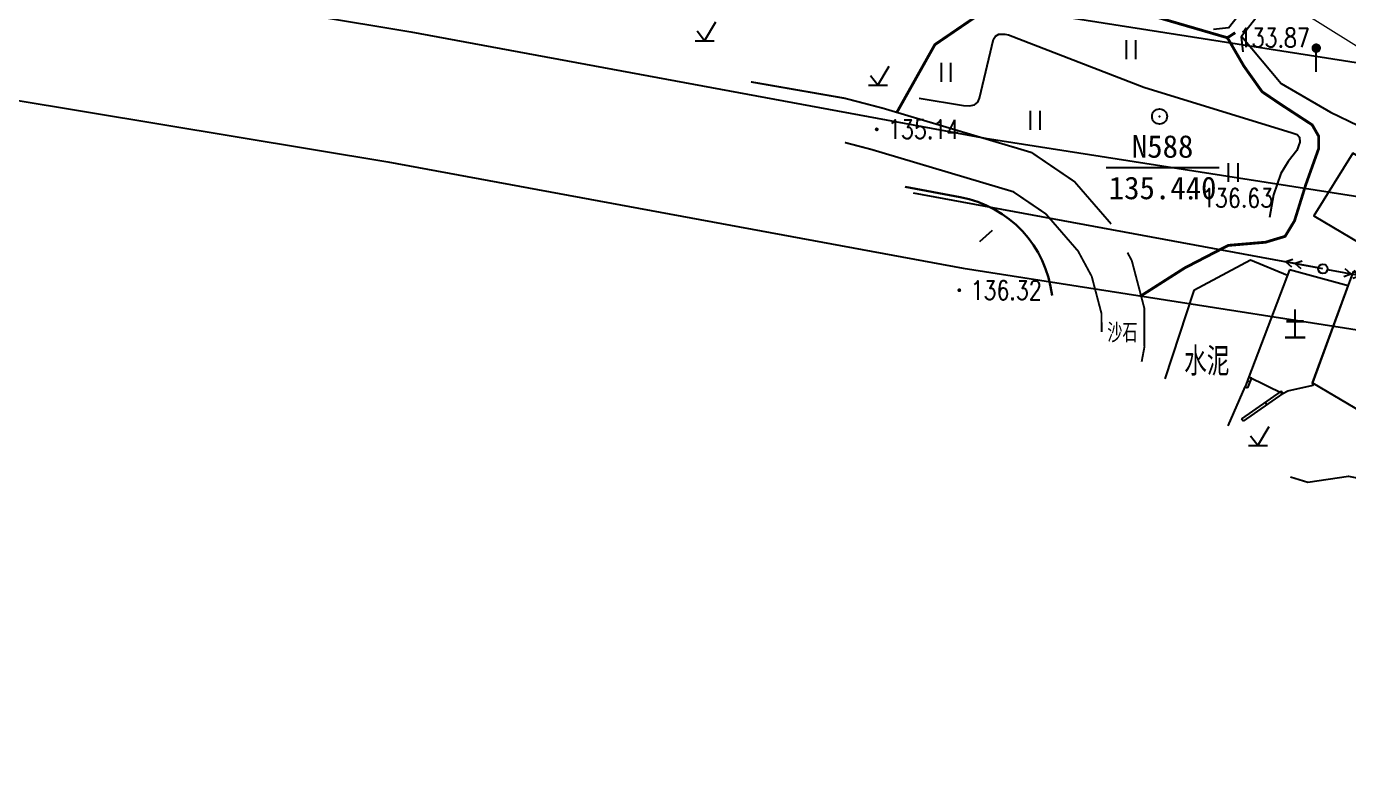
# Model space of a CAD drawing. Extents: x 529262 to 576451, y 2694391 to 2717535.
# Drawn here: x 564076.6 to 564146.7, y 2710524.5 to 2710564 of the extents above; entities that cross this region are included whole.
import ezdxf
from ezdxf.enums import TextEntityAlignment as Align
from ezdxf.xclip import XClip

# ---------------------------------------------------------------- set-up
doc = ezdxf.new("R2010")
doc.units = 0
doc.header["$XCLIPFRAME"] = 0
for name, pattern in [('CONTINOUS', [0]), ('X2', [10, 8, -2]), ('X3', [5, 4, -1])]:
    doc.linetypes.add(name, pattern=pattern)
for name, color, linetype in [('DLDW', 8, 'Continuous'), ('DLSS', 4, 'Continuous'), ('DMTZ', 8, 'Continuous'), ('GCD', 8, 'Continuous'), ('GXYZ', 8, 'Continuous'), ('JMD', 8, 'Continuous'), ('KZD', 8, 'Continuous'), ('PP-COM', 7, 'Continuous'), ('RD-中线', 40, 'Continuous'), ('RD-红线', 7, 'Continuous'), ('ZBTZ', 8, 'Continuous'), ('ZJ', 7, 'Continuous')]:
    doc.layers.add(name, color=color, linetype=linetype)
doc.layers.add('SXSS', color=5, linetype='Continuous', lineweight=0)
doc.layers.add('规划人行道', color=130, linetype='CONTINOUS', lineweight=30)
doc.styles.add('HZ', font='rs.shx', dxfattribs={"width": 0.8, "bigfont": 'hztxt.shx'})
doc.styles.add('等线体', font='simhei.ttf')
doc.linetypes.add('10421', pattern='A,2,[150,AAA.SHX,S=0.5,R=0,X=0,Y=0.5],1e-11', length=2)
doc.linetypes.add('1161', pattern='A,0,[149,AAA.SHX,S=0.15,R=0,X=0,Y=0],-1.6', length=1.6)

# ---------------------------------------------------------------- blocks, each defined once
blk = doc.blocks.new('A$C19FD0107')
at = {"layer": 'RD-中线', "color": 8, "linetype": 'Continuous', "flags": 128}
blk.add_lwpolyline([(-7111.178, 16211.495), (-7085.284, 16206.833), (-7058.569, 16201.098), (-7030.791, 16194.639), (-6901.042, 16173.084), (-6870.569, 16167.452), (-6839.633, 16162.615), (-6768.456, 16149.968, -0.009225), (-6763.026, 16148.899), (-6572.582, 16107.76)], format="xyb", dxfattribs=at)
at = {"layer": 'RD-红线', "color": 8, "linetype": 'Continuous', "flags": 128}
for points in [[(-6984.353, 16194.021), (-6979.385, 16193.195), (-6899.832, 16179.979), (-6869.392, 16174.353), (-6838.48, 16169.52), (-6796.156, 16161.999)], [(-6978.559, 16178.866), (-6902.251, 16166.19), (-6871.746, 16160.551), (-6840.786, 16155.71), (-6800.328, 16148.522)]]:
    blk.add_lwpolyline(points, dxfattribs=at)
blk = doc.blocks.new('GC200')
at = {"linetype": 'Continuous', "const_width": 0.2, "flags": 128}
blk.add_lwpolyline([(-0.1, 0, 1), (0.1, 0, 1)], format="xyb", close=True, dxfattribs=at)
blk = doc.blocks.new('gc013a')
at = {"linetype": 'Continuous'}
blk.add_line((0.5, 0), (4, 0), dxfattribs=at)
at = {"linetype": 'Continuous', "flags": 128}
for points in [[(2.31, -0.4), (3, 0), (2.31, 0.4)], [(3.31, -0.4), (4, 0), (3.31, 0.4)]]:
    blk.add_lwpolyline(points, dxfattribs=at)
blk = doc.blocks.new('gc170')
at = {"color": 8, "linetype": 'Continuous'}
blk.add_circle((0, 0), 0.5, dxfattribs=at)
blk = doc.blocks.new('gc121')
at = {"color": 8}
for p, q in [((-0.5, -1), (-0.5, 1)), ((0.5, -1), (0.5, 1))]:
    blk.add_line(p, q, dxfattribs=at)
blk = doc.blocks.new('gc123')
at = {"color": 8}
for p, q in [((0, 0), (1.2, 2)), ((-1, 0), (1, 0)), ((0, 0), (-0.8, 1))]:
    blk.add_line(p, q, dxfattribs=at)
blk = doc.blocks.new('gc165')
at = {"color": 8}
blk.add_line((0, 0), (0, 2), dxfattribs=at)
at = {"color": 8, "const_width": 0.5}
blk.add_lwpolyline([(-0.25, 2.5, 1), (0.25, 2.5, 1)], format="xyb", close=True, dxfattribs=at)
blk = doc.blocks.new('gc117')
at = {"color": 8}
blk.add_circle((0, 0), 0.8, dxfattribs=at)
blk.add_point((0, 0), dxfattribs=at)

msp = doc.modelspace()

# ---------------------------------------------------------------- linework, layer by layer
at = {"layer": 'DLDW', "linetype": 'Continuous', "elevation": -529.15, "flags": 128}
msp.add_lwpolyline([(564146.945, 2710550.983), (564144.785, 2710545.081), (564154.447, 2710539.381), (564156.25, 2710545.728)], close=True, dxfattribs=at)
at = {"layer": 'DLSS', "linetype": 'Continuous'}
for p, q in [((564140.322, 2710563.9), (564144.346, 2710569.006)), ((564144.962, 2710568.502), (564140.994, 2710563.419)), ((564140.322, 2710563.9), (564139.527, 2710563.806)), ((564140.994, 2710563.419), (564141.091, 2710562.625))]:
    msp.add_line(p, q, dxfattribs=at)
at = {"layer": 'DLSS', "linetype": 'X3', "const_width": 0.15}
msp.add_lwpolyline([(564122.736, 2710559.417), (564124.754, 2710563.01), (564126.862, 2710564.448), (564129.921, 2710565.435), (564135.271, 2710564.829), (564140.269, 2710563.374)], dxfattribs=at)
at = {"layer": 'DLSS', "linetype": 'X3', "const_width": 0.15, "elevation": 133.866, "flags": 128}
msp.add_lwpolyline([(564140.682, 2710563.642), (564140.269, 2710563.374), (564141.143, 2710561.869), (564142.107, 2710560.513), (564143.076, 2710559.857), (564144.765, 2710558.755), (564145.106, 2710558.159), (564145.112, 2710557.51), (564144.426, 2710555.589), (564143.828, 2710553.671), (564143.328, 2710552.846), (564142.293, 2710552.535), (564140.309, 2710552.366), (564138.004, 2710551.171), (564135.688, 2710549.695)], dxfattribs=at)
at = {"layer": 'DLSS', "linetype": 'Continuous', "const_width": 0.1, "elevation": 135.204, "flags": 128}
for points in [[(564114.998, 2710561.034), (564119.978, 2710560.165), (564121.982, 2710559.642), (564129.886, 2710557.288), (564132.157, 2710555.746), (564134.104, 2710553.502)], [(564134.967, 2710551.988), (564135.196, 2710551.562), (564135.858, 2710549.05), (564135.868, 2710546.991), (564135.72, 2710546.201)]]:
    msp.add_lwpolyline(points, dxfattribs=at)
at = {"layer": 'DLSS', "linetype": 'X2', "const_width": 0.1, "elevation": 135.204, "flags": 128}
msp.add_lwpolyline([(564119.978, 2710557.821), (564121.371, 2710557.457), (564128.902, 2710555.214), (564130.638, 2710554.036), (564132.348, 2710552.064), (564133.072, 2710550.723), (564133.591, 2710548.751), (564133.596, 2710547.768)], dxfattribs=at)
at = {"layer": 'DMTZ', "linetype": '10421', "flags": 128}
for points in [[(564123.915, 2710560.178), (564126.267, 2710559.774), (564126.585, 2710559.763), (564126.848, 2710559.817), (564127.026, 2710559.958), (564127.118, 2710560.173), (564127.859, 2710563.295), (564127.977, 2710563.462), (564128.154, 2710563.562), (564128.458, 2710563.57), (564128.664, 2710563.521), (564135.844, 2710560.749), (564143.707, 2710558.338), (564143.96, 2710558.246), (564144.089, 2710558.098), (564144.111, 2710557.842), (564143.955, 2710557.392), (564143.484, 2710556.818), (564143.106, 2710556.18), (564142.71, 2710555.04), (564142.508, 2710553.84)], [(564141.023, 2710563.457), (564143.114, 2710560.954), (564145.738, 2710559.436), (564151.597, 2710556.599), (564154.686, 2710554.588), (564159.485, 2710550.693)], [(564127.79, 2710553.155), (564127.122, 2710552.547)]]:
    msp.add_lwpolyline(points, dxfattribs=at)
at = {"layer": 'GXYZ', "linetype": 'Continuous'}
msp.add_line((564145.335, 2710551.126), (564123.612, 2710555.139), dxfattribs=at)
at = {"layer": 'JMD', "linetype": 'Continuous'}
for p, q in [((564141.203, 2710544.874), (564141.342, 2710544.819)), ((564141.326, 2710545.188), (564141.465, 2710545.134)), ((564141.408, 2710545.398), (564141.547, 2710545.343)), ((564142.366, 2710543.931, -529.55), (564142.28, 2710544.055, -529.55)), ((564143.21, 2710544.514), (564143.124, 2710544.637)), ((564141.1, 2710543.057), (564141.014, 2710543.18))]:
    msp.add_line(p, q, dxfattribs=at)
msp.add_lwpolyline([(564146.924, 2710557.263), (564144.848, 2710553.925), (564149.33, 2710551.289), (564151.406, 2710554.627)], close=True, dxfattribs=at)
at = {"layer": 'JMD', "linetype": 'Continuous', "elevation": 134.793, "flags": 128}
msp.add_lwpolyline([(564143.568, 2710551.068), (564141.408, 2710545.398), (564143.21, 2710544.514), (564143.48, 2710544.665), (564144.811, 2710544.963), (564144.785, 2710545.081), (564146.668, 2710550.226)], close=True, dxfattribs=at)
at = {"layer": 'JMD', "linetype": 'Continuous'}
for points in [[(564141.408, 2710545.398), (564141.203, 2710544.874)], [(564141.547, 2710545.343), (564141.342, 2710544.819)]]:
    msp.add_lwpolyline(points, dxfattribs=at)
at = {"layer": 'JMD', "linetype": 'Continuous', "elevation": -529.55, "flags": 128}
for points in [[(564143.124, 2710544.637), (564141.014, 2710543.18)], [(564143.21, 2710544.514), (564141.1, 2710543.057)]]:
    msp.add_lwpolyline(points, dxfattribs=at)
at = {"layer": 'KZD', "linetype": 'Continuous'}
msp.add_line((564133.832, 2710556.504), (564139.832, 2710556.504), dxfattribs=at)
at = {"layer": 'SXSS', "color": 8, "linetype": 'Continuous', "elevation": -534.657, "flags": 128}
msp.add_lwpolyline([(564182.484, 2710546.222), (564182.106, 2710547.027), (564181.509, 2710547.689), (564180.564, 2710548.007), (564176.715, 2710548.509), (564175.489, 2710548.785), (564174.405, 2710549.137), (564167.668, 2710552.128), (564164.755, 2710553.194), (564161.426, 2710554.197), (564160.276, 2710554.633), (564159.634, 2710554.986), (564156.779, 2710556.904), (564142.744, 2710565.661)], dxfattribs=at)
at = {"layer": 'ZBTZ', "linetype": '1161'}
for points in [[(564143.452, 2710550.764), (564141.499, 2710551.591), (564138.48, 2710549.969), (564136.944, 2710545.297)], [(564140.316, 2710542.808), (564141.203, 2710544.874)], [(564143.612, 2710540.09), (564144.53, 2710539.812), (564146.691, 2710540.137), (564152.147, 2710539.06)]]:
    msp.add_lwpolyline(points, dxfattribs=at)
at = {"layer": '规划人行道', "elevation": 6.518, "flags": 128}
msp.add_lwpolyline([(564123.169, 2710555.465), (564126.097, 2710554.924, -0.329639), (564130.968, 2710549.709, -0.329639)], format="xyb", dxfattribs=at)
msp.add_lwpolyline([(564123.169, 2710555.465), (564126.097, 2710554.924, -0.329639), (564130.968, 2710549.709, -0.329639)], format="xyb", dxfattribs=at)
msp.add_lwpolyline([(564123.169, 2710555.465), (564126.097, 2710554.924, -0.329639), (564130.968, 2710549.709, -0.329639)], format="xyb", dxfattribs=at)

# ---------------------------------------------------------------- block references
at = {"layer": 'GCD', "linetype": 'Continuous'}
ref = msp.add_blockref('GC200', (564140.269, 2710563.374, 133.87), dxfattribs=dict(at, xscale=0.5, yscale=0.5))
ref.add_attrib('height', '133.87', dxfattribs={"linetype": 'Continuous', "height": 1, "style": 'HZ', "width": 0.8}).set_placement((564140.869, 2710563.374, 133.87), align=Align.MIDDLE_LEFT)
ref = msp.add_blockref('GC200', (564121.668, 2710558.518, 135.141), dxfattribs=dict(at, xscale=0.5, yscale=0.5, zscale=0.5))
ref.add_attrib('height', '135.14', dxfattribs={"linetype": 'Continuous', "height": 1, "style": 'HZ', "width": 0.8}).set_placement((564122.268, 2710558.518, 135.141), align=Align.MIDDLE_LEFT)
at = {"layer": 'GCD', "color": 3, "linetype": 'Continuous'}
ref = msp.add_blockref('GC200', (564138.321, 2710554.885, 136.626), dxfattribs=dict(at, xscale=0.5, yscale=0.5, zscale=0.5))
ref.add_attrib('height', '136.63', dxfattribs={"linetype": 'Continuous', "height": 1, "style": 'HZ', "width": 0.8}).set_placement((564138.921, 2710554.885, 136.626), align=Align.MIDDLE_LEFT)
at = {"layer": 'GCD', "linetype": 'Continuous'}
ref = msp.add_blockref('GC200', (564126.048, 2710549.989, 136.322), dxfattribs=dict(at, xscale=0.5, yscale=0.5, zscale=0.5))
ref.add_attrib('height', '136.32', dxfattribs={"linetype": 'Continuous', "height": 1, "style": 'HZ', "width": 0.8}).set_placement((564126.648, 2710549.989, 136.322), align=Align.MIDDLE_LEFT)
at = {"layer": 'GXYZ', "linetype": 'Continuous'}
for xscale, yscale, zscale, rotation in [(0.5000000000787966, 0.5000000000787966, 0.5000000000787966, 169.5341500617887), (0.4999999999905011, 0.4999999999905011, 0.4999999999905011, 349.8549690110078)]:
    msp.add_blockref('gc013a', (564145.335, 2710551.126), dxfattribs=dict(at, xscale=xscale, yscale=yscale, zscale=zscale, rotation=rotation))
at = {"layer": 'GXYZ', "linetype": 'Continuous', "xscale": 0.5, "yscale": 0.5, "zscale": 0.5}
msp.add_blockref('gc170', (564145.335, 2710551.126), dxfattribs=at)
at = {"layer": 'KZD', "linetype": 'Continuous', "xscale": 0.5, "yscale": 0.5, "zscale": 0.5}
msp.add_blockref('gc117', (564136.671, 2710559.202, 135.44), dxfattribs=at)
at = {"layer": 'PP-COM'}
ref = msp.add_blockref('A$C19FD0107', (570997.993, 2694390.603), dxfattribs=at)
XClip(ref).set_block_clipping_path([(-9366.4383134884, 14428.6043910822), (-3328.4480743363, 17452.7484863754)])
at = {"layer": 'ZBTZ', "linetype": 'Continuous', "xscale": 0.5, "yscale": 0.5}
for name, p in [('gc123', (564112.543, 2710563.217)), ('gc121', (564135.158, 2710562.738)), ('gc165', (564144.979, 2710561.573)), ('gc123', (564121.732, 2710560.864)), ('gc121', (564125.353, 2710561.545)), ('gc121', (564130.08, 2710558.992)), ('gc121', (564140.58, 2710556.232)), ('gc123', (564141.887, 2710541.758))]:
    msp.add_blockref(name, p, dxfattribs=at)

# ---------------------------------------------------------------- texts
at = {"layer": 'JMD', "linetype": 'Continuous', "style": 'HZ', "width": 0.8}
msp.add_text('土', height=1.5, dxfattribs=at).set_placement((564144.457, 2710548.083), align=Align.MIDDLE_RIGHT)
at = {"layer": 'KZD', "linetype": 'Continuous', "style": '等线体'}
for s, p in [('N588', (564136.832, 2710557.604)), ('135.440', (564136.832, 2710555.404))]:
    msp.add_text(s, height=1.2, dxfattribs=at).set_placement(p, align=Align.MIDDLE)
at = {"layer": 'ZJ', "color": 8, "linetype": 'Continuous', "style": 'HZ', "width": 0.8}
for s, height, p in [('沙石', 1, (564134.7, 2710547.776)), ('水泥', 1.5, (564139.174, 2710546.286))]:
    msp.add_text(s, height=height, dxfattribs=at).set_placement(p, align=Align.MIDDLE)

doc.saveas('drawing.dxf')
